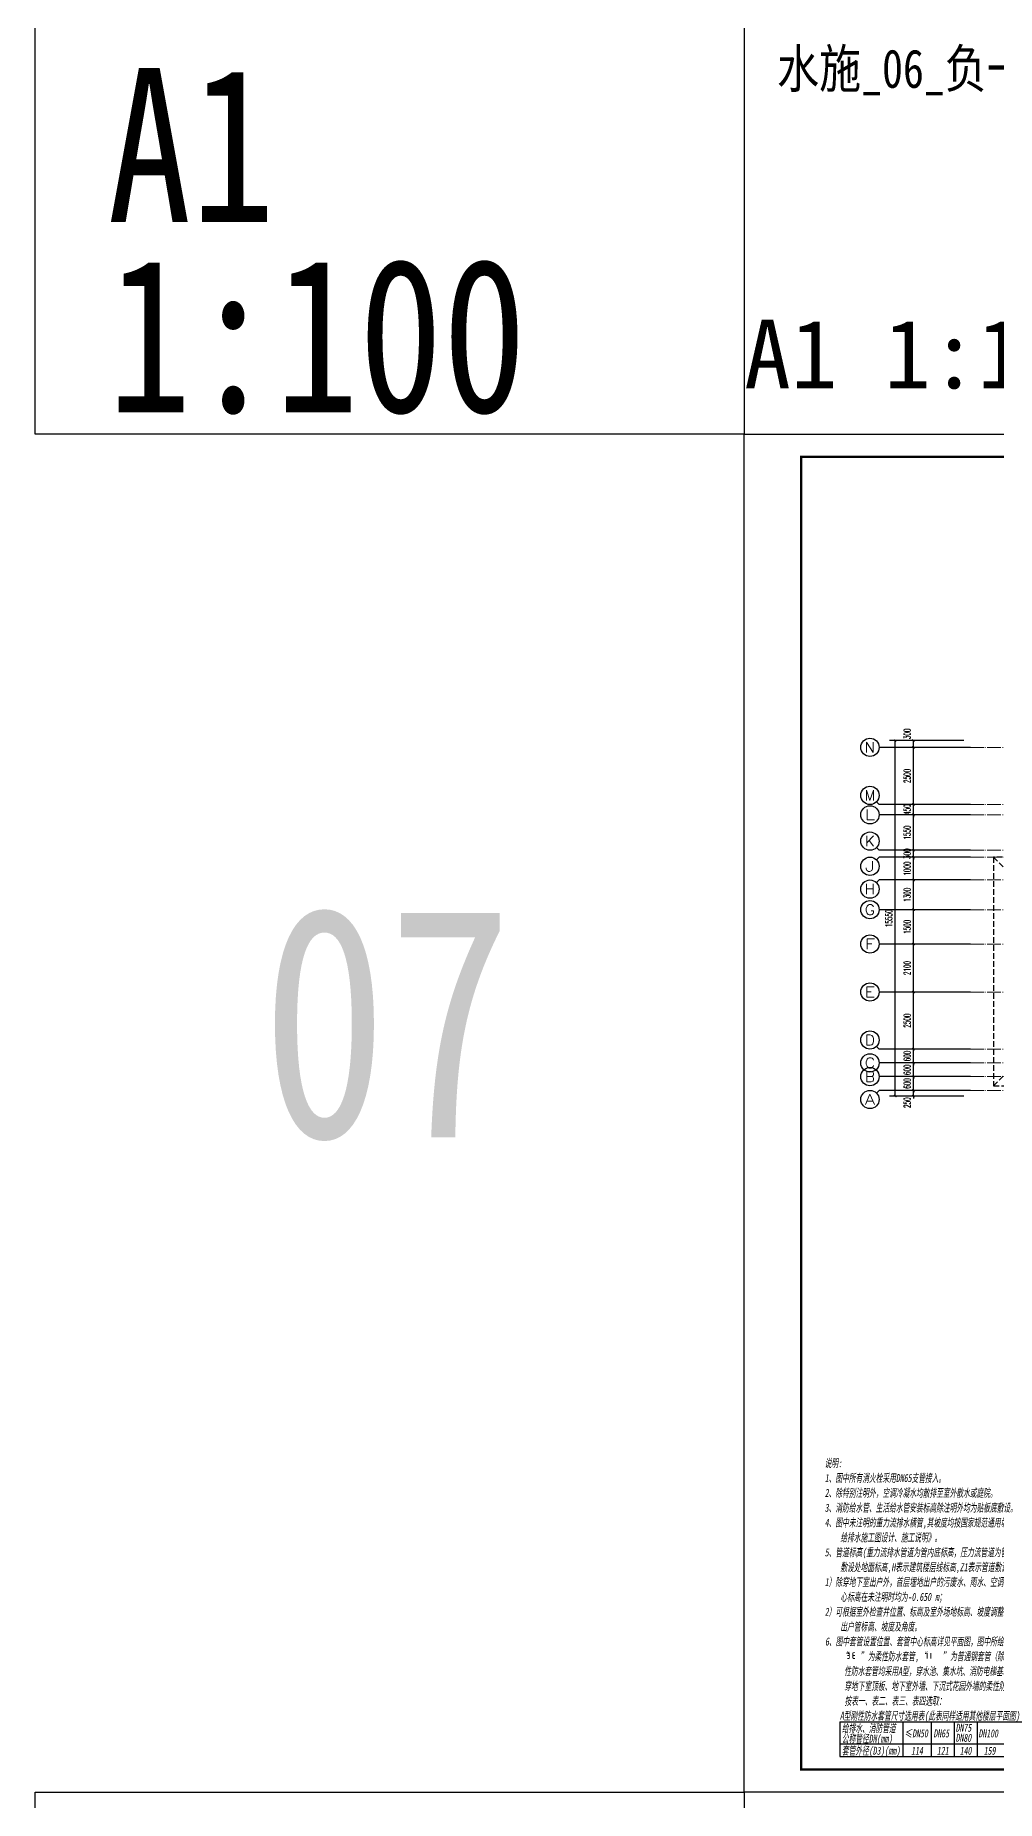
# Model space of a CAD drawing. Extents: x 27938 to 650306, y -92720 to 1524912.
# Drawn here: x 229214 to 271259, y 642090 to 719299 of the extents above; entities that cross this region are included whole.
import ezdxf
from ezdxf.enums import TextEntityAlignment as Align

# ---------------------------------------------------------------- set-up
doc = ezdxf.new("R2010")
doc.units = 0
doc.header["$LTSCALE"] = 1000
doc.header["$MEASUREMENT"] = 0
doc.linetypes.add('DASH', pattern=[0.35, 0.25, -0.1])
doc.linetypes.add('DOTE', pattern=[2.42, 2, -0.2, 0.02, -0.2])
for name, color, linetype in [('-SP', 2, 'XFP'), ('AXIS', 3, 'Continuous'), ('AXIS_TEXT', 4, 'Continuous'), ('text', 7, 'Continuous'), ('卫生间', 6, 'Continuous'), ('图框', 140, 'Continuous'), ('导图字', 7, 'Continuous')]:
    doc.layers.add(name, color=color, linetype=linetype)
doc.layers.add('DOTE', color=19, linetype='DOTE', lineweight=9)
doc.layers.add('yichutu', color=7, linetype='Continuous', true_color=0xffffff, plot=False)
doc.styles.add('_TCH_AXIS', font='COMPLEX', dxfattribs={"bigfont": 'GBCBIG'})
doc.styles.add('_TCH_DIM_T3', font='SIMPLEX.shx', dxfattribs={"width": 0.494118, "bigfont": 'GBCBIG.shx'})
doc.styles.add('_TCH_LABEL', font='simhei.ttf')
doc.styles.add('COMPLEX', font='COMPLEX')
doc.styles.add('ST', font='', dxfattribs={"width": 0.8})
doc.styles.get("Standard").update_dxf_attribs({"font": 'gbenor.shx', "bigfont": 'gbcbig.shx'})
doc.styles.add('黑体', font='simhei.ttf')
doc.styles.get('ST').set_extended_font_data('SimSun')
doc.linetypes.add('XFP', pattern='A,3,-0.2,["XFP",Standard,S=0.25,R=0,X=-0.1,Y=-0.115],-0.6', length=3.8)
doc.dimstyles.new('_TCH_ARCH&&100', dxfattribs={"dimtxt": 297.5, "dimasz": 100, "dimexe": 250, "dimexo": 300, "dimgap": 126.25, "dimtad": 1, "dimdec": 0, "dimzin": 0, "dimdsep": 46, "dimtxsty": '_TCH_DIM_T3', "dimblk": 'ARCHTICK', "dimcen": 0.09, "dimclrt": 4, "dimazin": 2, "dimtfac": 1, "dimtdec": 0, "dimtix": 1, "dimtmove": 2, "dimatfit": 3, "dimfxl": 1, "dimtolj": 1, "dimtzin": 0, "dimarcsym": 0})

# ---------------------------------------------------------------- blocks, each defined once
blk = doc.blocks.new('TK')
at = {"layer": '图框'}
blk.add_lwpolyline([(465375, 548714), (549475, 548714), (549475, 489314), (465375, 489314)], close=True, dxfattribs=at)
blk.add_lwpolyline([(465375, 548714), (549475, 548714), (549475, 489314), (465375, 489314)], close=True, dxfattribs=at)
at = {"layer": '图框', "const_width": 100}
blk.add_lwpolyline([(548475, 490314), (548475, 547714), (467875, 547714), (467875, 490314)], close=True, dxfattribs=at)
blk = doc.blocks.new('GDRDADWDAD')
at = {"layer": 'DOTE', "linetype": 'DOTE', "ltscale": 0.3}
for p, q in [((272117, 690157), (272117, 671157)), ((273917, 690157), (273917, 679557)), ((276917, 690157), (276917, 679557)), ((278717, 690157), (278717, 671157)), ((281917, 690157), (281917, 681057)), ((284417, 690157), (284417, 679557)), ((287217, 690157), (287217, 679557)), ((288317, 690157), (288317, 685657)), ((289717, 690157), (289717, 681057)), ((292917, 690157), (292917, 671157)), ((294717, 690157), (294717, 679557)), ((297717, 690157), (297717, 679557)), ((299517, 690157), (299517, 671157)), ((301317, 690157), (301317, 679557)), ((304317, 690157), (304317, 679557)), ((306117, 690157), (306117, 671157)), ((309317, 690157), (309317, 681057)), ((310717, 690157), (310717, 685657)), ((311817, 690157), (311817, 679557)), ((314617, 690157), (314617, 679557)), ((317117, 690157), (317117, 681057)), ((320317, 690157), (320317, 671157)), ((322117, 690157), (322117, 679557)), ((325117, 690157), (325117, 679557)), ((326917, 690157), (326917, 671157)), ((270117, 688157), (328917, 688157)), ((270117, 685657), (328917, 685657)), ((283617, 685657), (283617, 683657)), ((288017, 685657), (288017, 683657)), ((311017, 685657), (311017, 683657)), ((315417, 685657), (315417, 683657)), ((270117, 685207), (328917, 685207)), ((270117, 683657), (328917, 683657)), ((270117, 683357), (328917, 683357)), ((270117, 682357), (328917, 682357)), ((270117, 681057), (328917, 681057)), ((282617, 681057), (282617, 671157)), ((289017, 681057), (289017, 671157)), ((310017, 681057), (310017, 671157)), ((316417, 681057), (316417, 671157)), ((270117, 679557), (328917, 679557)), ((275617, 679557), (275617, 671157)), ((284567, 679557), (284567, 677457)), ((287067, 679557), (287067, 677457)), ((296017, 679557), (296017, 671157)), ((303017, 679557), (303017, 671157)), ((311967, 679557), (311967, 677457)), ((314467, 679557), (314467, 677457)), ((323417, 679557), (323417, 671157)), ((270117, 677457), (328917, 677457)), ((285817, 677457), (285817, 671157)), ((313217, 677457), (313217, 671157)), ((270117, 674957), (328917, 674957)), ((274817, 674957), (274817, 674357)), ((296817, 674957), (296817, 674357)), ((302217, 674957), (302217, 674357)), ((324217, 674957), (324217, 674357)), ((270117, 674357), (328917, 674357)), ((270117, 673757), (328917, 673757)), ((281917, 673757), (281917, 673157)), ((283417, 673757), (283417, 673157)), ((288217, 673757), (288217, 673157)), ((289717, 673757), (289717, 673157)), ((309317, 673757), (309317, 673157)), ((310817, 673757), (310817, 673157)), ((315617, 673757), (315617, 673157)), ((317117, 673757), (317117, 673157)), ((270117, 673157), (328917, 673157))]:
    blk.add_line(p, q, dxfattribs=at)
blk = doc.blocks.new('HFGHFHF')
at = {"layer": '卫生间', "color": 159, "linetype": 'DASH', "true_color": 0x22346e}
for p, q in [((280917, 689157), (281817, 688257)), ((288417, 688257), (289317, 689157)), ((272917, 684357), (273817, 683457)), ((280917, 684357), (281817, 683457)), ((289317, 684657), (288117, 683757)), ((289817, 683757), (290716, 684657)), ((289817, 683457), (290716, 684357)), ((298716, 684357), (297817, 683457)), ((271117, 683357), (272017, 682457)), ((272917, 683357), (273817, 682457)), ((298717, 683357), (297817, 682457)), ((271117, 673357), (272017, 674257)), ((273767, 673357), (274667, 674257)), ((297867, 673357), (296967, 674257)), ((274667, 673057), (273767, 672157)), ((296967, 673057), (297867, 672157))]:
    blk.add_line(p, q, dxfattribs=at)
for points in [[(282617, 689157), (280917, 689157), (280917, 684657), (280917, 684657), (280917, 684357), (272917, 684357), (272917, 683357), (271117, 683357), (271117, 673357), (273767, 673357), (273767, 672157), (297867, 672157), (297867, 673357), (299517, 673357)], [(289317, 687257), (289317, 689157), (287617, 689157)], [(299517, 683357), (298717, 683357), (298716, 684357), (290716, 684357), (290716, 684657), (289317, 684657), (289317, 685557)]]:
    blk.add_lwpolyline(points, dxfattribs=at)
blk = doc.blocks.new('yct-841-594-84100-59400-100-1000.0')
at = {"layer": 'yichutu', "color": 7, "true_color": 0xffffff}
blk.add_lwpolyline([(0, 0), (0, 59400), (84100, 59400), (84100, 0)], close=True, dxfattribs=at)
at = {"layer": 'yichutu', "color": 7, "true_color": 0xffffff, "style": '_TCH_LABEL'}
blk.add_text('A1 1:100', height=3000, dxfattribs=at).set_placement((0, 61400))
blk = doc.blocks.new('_ArchTick')
at = {"color": 0, "linetype": 'ByBlock', "const_width": 0.4}
blk.add_lwpolyline([(-0.5, -0.5), (0.5, 0.5)], dxfattribs=at)
blk = doc.blocks.new('*D1065')
at = {"layer": 'AXIS', "color": 0, "lineweight": -2}
for p, q in [((267617, 673157), (267617, 673257)), ((269817, 673157), (267367, 673157)), ((269817, 672907), (267367, 672907)), ((267617, 672907), (267617, 673157)), ((267617, 672907), (267617, 672807))]:
    blk.add_line(p, q, dxfattribs=at)
at = {"layer": 'Defpoints', "color": 0}
for p in [(267617, 673157), (270117, 673157), (270117, 672907)]:
    blk.add_point(p, dxfattribs=at)
at = {"layer": 'AXIS', "color": 0, "lineweight": -2, "xscale": 100, "yscale": 100, "zscale": 100}
for p, rotation in [((267617, 673157), 270), ((267617, 672907), 90)]:
    blk.add_blockref('_ArchTick', p, dxfattribs=dict(at, rotation=rotation))
at = {"layer": 'AXIS', "color": 4, "insert": (267342, 672618), "char_height": 297.5, "attachment_point": 5, "rotation": 90, "style": '_TCH_DIM_T3'}
blk.add_mtext('\\A1;250', dxfattribs=at)
blk = doc.blocks.new('*D1066')
at = {"layer": 'AXIS', "color": 0, "lineweight": -2}
for p, q in [((269817, 673757), (267367, 673757)), ((267617, 673757), (267617, 673857)), ((267617, 673157), (267617, 673757)), ((269817, 673157), (267367, 673157)), ((267617, 673157), (267617, 673057))]:
    blk.add_line(p, q, dxfattribs=at)
at = {"layer": 'Defpoints', "color": 0}
for p in [(267617, 673757), (270117, 673757), (270117, 673157)]:
    blk.add_point(p, dxfattribs=at)
at = {"layer": 'AXIS', "color": 0, "lineweight": -2, "xscale": 100, "yscale": 100, "zscale": 100}
for p, rotation in [((267617, 673757), 270), ((267617, 673157), 90)]:
    blk.add_blockref('_ArchTick', p, dxfattribs=dict(at, rotation=rotation))
at = {"layer": 'AXIS', "color": 4, "insert": (267342, 673457), "char_height": 297.5, "attachment_point": 5, "rotation": 90, "style": '_TCH_DIM_T3'}
blk.add_mtext('\\A1;600', dxfattribs=at)
blk = doc.blocks.new('*D1067')
at = {"layer": 'AXIS', "color": 0, "lineweight": -2}
for p, q in [((269817, 674357), (267367, 674357)), ((267617, 674357), (267617, 674457)), ((267617, 673757), (267617, 674357)), ((269817, 673757), (267367, 673757)), ((267617, 673757), (267617, 673657))]:
    blk.add_line(p, q, dxfattribs=at)
at = {"layer": 'Defpoints', "color": 0}
for p in [(267617, 674357), (270117, 674357), (270117, 673757)]:
    blk.add_point(p, dxfattribs=at)
at = {"layer": 'AXIS', "color": 0, "lineweight": -2, "xscale": 100, "yscale": 100, "zscale": 100}
for p, rotation in [((267617, 674357), 270), ((267617, 673757), 90)]:
    blk.add_blockref('_ArchTick', p, dxfattribs=dict(at, rotation=rotation))
at = {"layer": 'AXIS', "color": 4, "insert": (267342, 674057), "char_height": 297.5, "attachment_point": 5, "rotation": 90, "style": '_TCH_DIM_T3'}
blk.add_mtext('\\A1;600', dxfattribs=at)
blk = doc.blocks.new('*D1068')
at = {"layer": 'AXIS', "color": 0, "lineweight": -2}
for p, q in [((269817, 674957), (267367, 674957)), ((267617, 674957), (267617, 675057)), ((267617, 674357), (267617, 674957)), ((269817, 674357), (267367, 674357)), ((267617, 674357), (267617, 674257))]:
    blk.add_line(p, q, dxfattribs=at)
at = {"layer": 'Defpoints', "color": 0}
for p in [(267617, 674957), (270117, 674957), (270117, 674357)]:
    blk.add_point(p, dxfattribs=at)
at = {"layer": 'AXIS', "color": 0, "lineweight": -2, "xscale": 100, "yscale": 100, "zscale": 100}
for p, rotation in [((267617, 674957), 270), ((267617, 674357), 90)]:
    blk.add_blockref('_ArchTick', p, dxfattribs=dict(at, rotation=rotation))
at = {"layer": 'AXIS', "color": 4, "insert": (267342, 674657), "char_height": 297.5, "attachment_point": 5, "rotation": 90, "style": '_TCH_DIM_T3'}
blk.add_mtext('\\A1;600', dxfattribs=at)
blk = doc.blocks.new('*D1069')
at = {"layer": 'AXIS', "color": 0, "lineweight": -2}
for p, q in [((269817, 677457), (267367, 677457)), ((267617, 674957), (267617, 677457)), ((269817, 674957), (267367, 674957))]:
    blk.add_line(p, q, dxfattribs=at)
at = {"layer": 'Defpoints', "color": 0}
for p in [(267617, 677457), (270117, 677457), (270117, 674957)]:
    blk.add_point(p, dxfattribs=at)
at = {"layer": 'AXIS', "color": 0, "lineweight": -2, "xscale": 100, "yscale": 100, "zscale": 100}
for p, rotation in [((267617, 677457), 90), ((267617, 674957), 270)]:
    blk.add_blockref('_ArchTick', p, dxfattribs=dict(at, rotation=rotation))
at = {"layer": 'AXIS', "color": 4, "insert": (267342, 676207), "char_height": 297.5, "attachment_point": 5, "rotation": 90, "style": '_TCH_DIM_T3'}
blk.add_mtext('\\A1;2500', dxfattribs=at)
blk = doc.blocks.new('*D1070')
at = {"layer": 'AXIS', "color": 0, "lineweight": -2}
for p, q in [((269817, 679557), (267367, 679557)), ((267617, 677457), (267617, 679557)), ((269817, 677457), (267367, 677457))]:
    blk.add_line(p, q, dxfattribs=at)
at = {"layer": 'Defpoints', "color": 0}
for p in [(267617, 679557), (270117, 679557), (270117, 677457)]:
    blk.add_point(p, dxfattribs=at)
at = {"layer": 'AXIS', "color": 0, "lineweight": -2, "xscale": 100, "yscale": 100, "zscale": 100}
for p, rotation in [((267617, 679557), 90), ((267617, 677457), 270)]:
    blk.add_blockref('_ArchTick', p, dxfattribs=dict(at, rotation=rotation))
at = {"layer": 'AXIS', "color": 4, "insert": (267342, 678507), "char_height": 297.5, "attachment_point": 5, "rotation": 90, "style": '_TCH_DIM_T3'}
blk.add_mtext('\\A1;2100', dxfattribs=at)
blk = doc.blocks.new('*D1071')
at = {"layer": 'AXIS', "color": 0, "lineweight": -2}
for p, q in [((269817, 681057), (267367, 681057)), ((267617, 679557), (267617, 681057)), ((269817, 679557), (267367, 679557))]:
    blk.add_line(p, q, dxfattribs=at)
at = {"layer": 'Defpoints', "color": 0}
for p in [(267617, 681057), (270117, 681057), (270117, 679557)]:
    blk.add_point(p, dxfattribs=at)
at = {"layer": 'AXIS', "color": 0, "lineweight": -2, "xscale": 100, "yscale": 100, "zscale": 100}
for p, rotation in [((267617, 681057), 90), ((267617, 679557), 270)]:
    blk.add_blockref('_ArchTick', p, dxfattribs=dict(at, rotation=rotation))
at = {"layer": 'AXIS', "color": 4, "insert": (267342, 680307), "char_height": 297.5, "attachment_point": 5, "rotation": 90, "style": '_TCH_DIM_T3'}
blk.add_mtext('\\A1;1500', dxfattribs=at)
blk = doc.blocks.new('*D1072')
at = {"layer": 'AXIS', "color": 0, "lineweight": -2}
for p, q in [((269817, 682357), (267367, 682357)), ((267617, 681057), (267617, 682357)), ((269817, 681057), (267367, 681057))]:
    blk.add_line(p, q, dxfattribs=at)
at = {"layer": 'Defpoints', "color": 0}
for p in [(267617, 682357), (270117, 682357), (270117, 681057)]:
    blk.add_point(p, dxfattribs=at)
at = {"layer": 'AXIS', "color": 0, "lineweight": -2, "xscale": 100, "yscale": 100, "zscale": 100}
for p, rotation in [((267617, 682357), 90), ((267617, 681057), 270)]:
    blk.add_blockref('_ArchTick', p, dxfattribs=dict(at, rotation=rotation))
at = {"layer": 'AXIS', "color": 4, "insert": (267342, 681707), "char_height": 297.5, "attachment_point": 5, "rotation": 90, "style": '_TCH_DIM_T3'}
blk.add_mtext('\\A1;1300', dxfattribs=at)
blk = doc.blocks.new('*D1073')
at = {"layer": 'AXIS', "color": 0, "lineweight": -2}
for p, q in [((269817, 683357), (267367, 683357)), ((267617, 682357), (267617, 683357)), ((269817, 682357), (267367, 682357))]:
    blk.add_line(p, q, dxfattribs=at)
at = {"layer": 'Defpoints', "color": 0}
for p in [(267617, 683357), (270117, 683357), (270117, 682357)]:
    blk.add_point(p, dxfattribs=at)
at = {"layer": 'AXIS', "color": 0, "lineweight": -2, "xscale": 100, "yscale": 100, "zscale": 100}
for p, rotation in [((267617, 683357), 90), ((267617, 682357), 270)]:
    blk.add_blockref('_ArchTick', p, dxfattribs=dict(at, rotation=rotation))
at = {"layer": 'AXIS', "color": 4, "insert": (267342, 682857), "char_height": 297.5, "attachment_point": 5, "rotation": 90, "style": '_TCH_DIM_T3'}
blk.add_mtext('\\A1;1000', dxfattribs=at)
blk = doc.blocks.new('*D1074')
at = {"layer": 'AXIS', "color": 0, "lineweight": -2}
for p, q in [((269817, 683657), (267367, 683657)), ((269817, 683357), (267367, 683357)), ((267617, 683657), (267617, 683757)), ((267617, 683357), (267617, 683657)), ((267617, 683357), (267617, 683257))]:
    blk.add_line(p, q, dxfattribs=at)
at = {"layer": 'Defpoints', "color": 0}
for p in [(267617, 683657), (270117, 683657), (270117, 683357)]:
    blk.add_point(p, dxfattribs=at)
at = {"layer": 'AXIS', "color": 0, "lineweight": -2, "xscale": 100, "yscale": 100, "zscale": 100}
for p, rotation in [((267617, 683657), 270), ((267617, 683357), 90)]:
    blk.add_blockref('_ArchTick', p, dxfattribs=dict(at, rotation=rotation))
at = {"layer": 'AXIS', "color": 4, "insert": (267342, 683507), "char_height": 297.5, "attachment_point": 5, "rotation": 90, "style": '_TCH_DIM_T3'}
blk.add_mtext('\\A1;300', dxfattribs=at)
blk = doc.blocks.new('*D1075')
at = {"layer": 'AXIS', "color": 0, "lineweight": -2}
for p, q in [((269817, 685207), (267367, 685207)), ((267617, 683657), (267617, 685207)), ((269817, 683657), (267367, 683657))]:
    blk.add_line(p, q, dxfattribs=at)
at = {"layer": 'Defpoints', "color": 0}
for p in [(267617, 685207), (270117, 685207), (270117, 683657)]:
    blk.add_point(p, dxfattribs=at)
at = {"layer": 'AXIS', "color": 0, "lineweight": -2, "xscale": 100, "yscale": 100, "zscale": 100}
for p, rotation in [((267617, 685207), 90), ((267617, 683657), 270)]:
    blk.add_blockref('_ArchTick', p, dxfattribs=dict(at, rotation=rotation))
at = {"layer": 'AXIS', "color": 4, "insert": (267342, 684432), "char_height": 297.5, "attachment_point": 5, "rotation": 90, "style": '_TCH_DIM_T3'}
blk.add_mtext('\\A1;1550', dxfattribs=at)
blk = doc.blocks.new('*D1076')
at = {"layer": 'AXIS', "color": 0, "lineweight": -2}
for p, q in [((269817, 685657), (267367, 685657)), ((267617, 685657), (267617, 685757)), ((267617, 685207), (267617, 685657)), ((269817, 685207), (267367, 685207)), ((267617, 685207), (267617, 685107))]:
    blk.add_line(p, q, dxfattribs=at)
at = {"layer": 'Defpoints', "color": 0}
for p in [(267617, 685657), (270117, 685657), (270117, 685207)]:
    blk.add_point(p, dxfattribs=at)
at = {"layer": 'AXIS', "color": 0, "lineweight": -2, "xscale": 100, "yscale": 100, "zscale": 100}
for p, rotation in [((267617, 685657), 270), ((267617, 685207), 90)]:
    blk.add_blockref('_ArchTick', p, dxfattribs=dict(at, rotation=rotation))
at = {"layer": 'AXIS', "color": 4, "insert": (267342, 685432), "char_height": 297.5, "attachment_point": 5, "rotation": 90, "style": '_TCH_DIM_T3'}
blk.add_mtext('\\A1;450', dxfattribs=at)
blk = doc.blocks.new('*D1077')
at = {"layer": 'AXIS', "color": 0, "lineweight": -2}
for p, q in [((269817, 688157), (267367, 688157)), ((267617, 685657), (267617, 688157)), ((269817, 685657), (267367, 685657))]:
    blk.add_line(p, q, dxfattribs=at)
at = {"layer": 'Defpoints', "color": 0}
for p in [(267617, 688157), (270117, 688157), (270117, 685657)]:
    blk.add_point(p, dxfattribs=at)
at = {"layer": 'AXIS', "color": 0, "lineweight": -2, "xscale": 100, "yscale": 100, "zscale": 100}
for p, rotation in [((267617, 688157), 90), ((267617, 685657), 270)]:
    blk.add_blockref('_ArchTick', p, dxfattribs=dict(at, rotation=rotation))
at = {"layer": 'AXIS', "color": 4, "insert": (267342, 686907), "char_height": 297.5, "attachment_point": 5, "rotation": 90, "style": '_TCH_DIM_T3'}
blk.add_mtext('\\A1;2500', dxfattribs=at)
blk = doc.blocks.new('*D1078')
at = {"layer": 'AXIS', "color": 0, "lineweight": -2}
for p, q in [((269817, 688457), (267367, 688457)), ((269817, 688157), (267367, 688157)), ((267617, 688157), (267617, 688457))]:
    blk.add_line(p, q, dxfattribs=at)
at = {"layer": 'Defpoints', "color": 0}
for p in [(267617, 688457), (270117, 688457), (270117, 688157)]:
    blk.add_point(p, dxfattribs=at)
at = {"layer": 'AXIS', "color": 0, "lineweight": -2, "xscale": 100, "yscale": 100, "zscale": 100}
for p, rotation in [((267617, 688457), 90), ((267617, 688157), 270)]:
    blk.add_blockref('_ArchTick', p, dxfattribs=dict(at, rotation=rotation))
at = {"layer": 'AXIS', "color": 4, "insert": (267342, 688746), "char_height": 297.5, "attachment_point": 5, "rotation": 90, "style": '_TCH_DIM_T3'}
blk.add_mtext('\\A1;300', dxfattribs=at)
blk = doc.blocks.new('*D1079')
at = {"layer": 'AXIS', "color": 0, "lineweight": -2}
for p, q in [((269817, 688457), (266567, 688457)), ((266817, 672907), (266817, 688457)), ((269817, 672907), (266567, 672907))]:
    blk.add_line(p, q, dxfattribs=at)
at = {"layer": 'Defpoints', "color": 0}
for p in [(266817, 688457), (270117, 688457), (270117, 672907)]:
    blk.add_point(p, dxfattribs=at)
at = {"layer": 'AXIS', "color": 0, "lineweight": -2, "xscale": 100, "yscale": 100, "zscale": 100}
for p, rotation in [((266817, 688457), 90), ((266817, 672907), 270)]:
    blk.add_blockref('_ArchTick', p, dxfattribs=dict(at, rotation=rotation))
at = {"layer": 'AXIS', "color": 4, "insert": (266542, 680682), "char_height": 297.5, "attachment_point": 5, "rotation": 90, "style": '_TCH_DIM_T3'}
blk.add_mtext('\\A1;15550', dxfattribs=at)
blk = doc.blocks.new('_AXISO')
blk.add_circle((0, 0), 0.5)
at = {"layer": 'AXIS_TEXT', "style": 'COMPLEX', "width": 1.041667}
blk.add_attdef('A', text='', height=0.56, dxfattribs=at).set_placement((-0.25, -0.28), (0.25, -0.28), align=Align.FIT)

msp = doc.modelspace()

# ---------------------------------------------------------------- linework, layer by layer
at = {"layer": '-SP', "color": 0, "linetype": 'ByBlock'}
for p, q in [((264399.9, 645539.2), (274799.9, 645539.2)), ((264399.9, 645539.2), (264399.9, 644019.2)), ((267149.9, 645539.2), (267149.9, 644019.2)), ((268399.9, 645539.2), (268399.9, 644019.2)), ((269399.9, 645539.2), (269399.9, 644019.2)), ((270399.9, 645539.2), (270399.9, 644019.2)), ((264399.9, 644579.2), (274799.9, 644579.2)), ((264399.9, 644019.2), (274799.9, 644019.2))]:
    msp.add_line(p, q, dxfattribs=at)
at = {"layer": '-SP', "color": 0, "const_width": 42}
for points in [[(264815.4, 648564), (264731.4, 648564)], [(264815.4, 648438), (264815.4, 648564)], [(265056.9, 648564), (264972.9, 648564)], [(264972.9, 648438), (264972.9, 648564)], [(268218, 648420.9), (268218, 648546.9)], [(268375.5, 648420.9), (268375.5, 648546.9)], [(264731.4, 648438), (264815.4, 648438)], [(264815.4, 648312), (264731.4, 648312)], [(264815.4, 648438), (264815.4, 648312)], [(264972.9, 648438), (264972.9, 648312)], [(265056.9, 648438), (264972.9, 648438)], [(265056.9, 648312), (264972.9, 648312)], [(268218, 648420.9), (268218, 648294.9)], [(268375.5, 648420.9), (268375.5, 648294.9)]]:
    msp.add_lwpolyline(points, dxfattribs=at)
at = {"layer": 'AXIS'}
for p, q in [((270116.6, 688157.2), (266116.6, 688157.2)), ((265999.4, 685774.3), (266116.6, 685657.2)), ((270116.6, 685657.2), (266116.6, 685657.2)), ((270116.6, 685207.2), (266116.6, 685207.2)), ((265999.4, 683774.3), (266116.6, 683657.2)), ((265999.4, 683240), (266116.6, 683357.2)), ((270116.6, 683657.2), (266116.6, 683657.2)), ((270116.6, 683357.2), (266116.6, 683357.2)), ((265999.4, 682240), (266116.6, 682357.2)), ((270116.6, 682357.2), (266116.6, 682357.2)), ((270116.6, 681057.2), (266116.6, 681057.2)), ((270116.6, 679557.2), (266116.6, 679557.2)), ((270116.6, 677457.2), (266116.6, 677457.2)), ((265999.4, 675074.3), (266116.6, 674957.2)), ((270116.6, 674957.2), (266116.6, 674957.2)), ((270116.6, 674357.2), (266116.6, 674357.2)), ((270116.6, 673757.2), (266116.6, 673757.2)), ((265999.4, 673040), (266116.6, 673157.2)), ((270116.6, 673157.2), (266116.6, 673157.2))]:
    msp.add_line(p, q, dxfattribs=at)
at = {"layer": 'text', "color": 2}
for points in [[(260214.1, 701857), (229214.1, 701857), (229214.1, 719665.3), (260214.1, 719665.3)], [(260214.1, 624648.6), (229214.1, 624648.6), (229214.1, 642457), (260214.1, 642457)]]:
    msp.add_lwpolyline(points, close=True, dxfattribs=at)

# ---------------------------------------------------------------- block references
for name, p in [('TK', (-205160.9, 153143.3)), ('GDRDADWDAD', (0, 0))]:
    msp.add_blockref(name, p)
at = {"color": 8}
msp.add_blockref('HFGHFHF', (0, 0), dxfattribs=at)
at = {"layer": 'AXIS'}
ref = msp.add_blockref('_AXISO', (265716.6, 688157.2), dxfattribs=dict(at, xscale=800, yscale=800, zscale=800))
ref.add_attrib('A', 'N', dxfattribs={"layer": 'AXIS_TEXT', "height": 452.5, "style": '_TCH_AXIS', "width": 1.105263}).set_placement((265490.3, 687930.9), (265942.9, 687930.9), align=Align.FIT)
ref = msp.add_blockref('_AXISO', (265716.6, 686057.2), dxfattribs=dict(at, xscale=800, yscale=800, zscale=800))
ref.add_attrib('A', 'M', dxfattribs={"layer": 'AXIS_TEXT', "height": 452.5, "style": '_TCH_AXIS'}).set_placement((265490.3, 685830.9), (265942.9, 685830.9), align=Align.FIT)
ref = msp.add_blockref('_AXISO', (265716.6, 685207.2), dxfattribs=dict(at, xscale=800, yscale=800, zscale=800))
ref.add_attrib('A', 'L', dxfattribs={"layer": 'AXIS_TEXT', "height": 452.5, "style": '_TCH_AXIS', "width": 1.4}).set_placement((265490.3, 684980.9), (265942.9, 684980.9), align=Align.FIT)
ref = msp.add_blockref('_AXISO', (265716.6, 684057.2), dxfattribs=dict(at, xscale=800, yscale=800, zscale=800))
ref.add_attrib('A', 'K', dxfattribs={"layer": 'AXIS_TEXT', "height": 452.5, "style": '_TCH_AXIS', "width": 1.105263}).set_placement((265490.3, 683830.9), (265942.9, 683830.9), align=Align.FIT)
ref = msp.add_blockref('_AXISO', (265716.6, 682957.2), dxfattribs=dict(at, xscale=800, yscale=800, zscale=800))
ref.add_attrib('A', 'J', dxfattribs={"layer": 'AXIS_TEXT', "height": 452.5, "style": '_TCH_AXIS', "width": 1.909091}).set_placement((265490.3, 682730.9), (265942.9, 682730.9), align=Align.FIT)
ref = msp.add_blockref('_AXISO', (265716.6, 681957.2), dxfattribs=dict(at, xscale=800, yscale=800, zscale=800))
ref.add_attrib('A', 'H', dxfattribs={"layer": 'AXIS_TEXT', "height": 452.5, "style": '_TCH_AXIS', "width": 1.05}).set_placement((265490.3, 681730.9), (265942.9, 681730.9), align=Align.FIT)
ref = msp.add_blockref('_AXISO', (265716.6, 681057.2), dxfattribs=dict(at, xscale=800, yscale=800, zscale=800))
ref.add_attrib('A', 'G', dxfattribs={"layer": 'AXIS_TEXT', "height": 452.5, "style": '_TCH_AXIS', "width": 1.166667}).set_placement((265490.3, 680830.9), (265942.9, 680830.9), align=Align.FIT)
ref = msp.add_blockref('_AXISO', (265716.6, 679557.2), dxfattribs=dict(at, xscale=800, yscale=800, zscale=800))
ref.add_attrib('A', 'F', dxfattribs={"layer": 'AXIS_TEXT', "height": 452.5, "style": '_TCH_AXIS', "width": 1.3125}).set_placement((265490.3, 679330.9), (265942.9, 679330.9), align=Align.FIT)
ref = msp.add_blockref('_AXISO', (265716.6, 677457.2), dxfattribs=dict(at, xscale=800, yscale=800, zscale=800))
ref.add_attrib('A', 'E', dxfattribs={"layer": 'AXIS_TEXT', "height": 452.5, "style": '_TCH_AXIS', "width": 1.3125}).set_placement((265490.3, 677230.9), (265942.9, 677230.9), align=Align.FIT)
ref = msp.add_blockref('_AXISO', (265716.6, 675357.2), dxfattribs=dict(at, xscale=800, yscale=800, zscale=800))
ref.add_attrib('A', 'D', dxfattribs={"layer": 'AXIS_TEXT', "height": 452.5, "style": '_TCH_AXIS', "width": 1.235294}).set_placement((265490.3, 675130.9), (265942.9, 675130.9), align=Align.FIT)
ref = msp.add_blockref('_AXISO', (265716.6, 674357.2), dxfattribs=dict(at, xscale=800, yscale=800, zscale=800))
ref.add_attrib('A', 'C', dxfattribs={"layer": 'AXIS_TEXT', "height": 452.5, "style": '_TCH_AXIS', "width": 1.4}).set_placement((265490.3, 674130.9), (265942.9, 674130.9), align=Align.FIT)
ref = msp.add_blockref('_AXISO', (265716.6, 673757.2), dxfattribs=dict(at, xscale=800, yscale=800, zscale=800))
ref.add_attrib('A', 'B', dxfattribs={"layer": 'AXIS_TEXT', "height": 452.5, "style": '_TCH_AXIS', "width": 1.235294}).set_placement((265490.3, 673530.9), (265942.9, 673530.9), align=Align.FIT)
ref = msp.add_blockref('_AXISO', (265716.6, 672757.2), dxfattribs=dict(at, xscale=800, yscale=800, zscale=800))
ref.add_attrib('A', 'A', dxfattribs={"layer": 'AXIS_TEXT', "height": 452.5, "style": '_TCH_AXIS', "width": 1.166667}).set_placement((265490.3, 672530.9), (265942.9, 672530.9), align=Align.FIT)
at = {"layer": 'yichutu'}
msp.add_blockref('yct-841-594-84100-59400-100-1000.0', (260214.1, 642457), dxfattribs=at)

# ---------------------------------------------------------------- texts
at = {"layer": '-SP', "color": 0, "style": 'ST', "oblique": 9, "width": 0.6}
for s, p in [('说明: ', (263740.5, 656676.8)), ('1、图中所有消火栓采用DN65支管接入。', (263740.5, 656026.8)), ('2、除特别注明外，空调冷凝水均散排至室外散水或庭院。', (263740.5, 655376.8)), ('3、消防给水管、生活给水管安装标高除注明外均为贴板底敷设。', (263740.5, 654726.8)), ('4、图中未注明的重力流排水横管,其坡度均按国家规范通用坡度选取，详见《室内', (263740.5, 654076.8)), ('    给排水施工图设计、施工说明》。', (263740.5, 653426.8)), ('5、管道标高(重力流排水管道为管内底标高，压力流管道为管中心标高，h表示管道', (263740.5, 652776.8)), ('    敷设处地面标高,H表示建筑楼层线标高,Z1表示管道敷设处地面结构板底标高。)：', (263740.5, 652126.8)), ('2）可根据室外检查井位置、标高及室外场地标高、坡度调整污废水、雨水、冷凝水', (263740.5, 650176.8)), ('    出户管标高、坡度及角度。', (263740.5, 649526.8)), ('6、图中套管设置位置、套管中心标高详见平面图，图中所绘“    ”为刚性防水套管，', (263753.3, 648876.8)), ('    “   ”为柔性防水套管,“    ”为普通钢套管（除特别注明外）；除特别注明外刚', (263740.5, 648226.8)), ('     性防水套管均采用A型，穿水池、集水坑、消防电梯基坑的柔性防水套管采用A型，', (263740.5, 647576.8)), ('     穿地下室顶板、地下室外墙、下沉式花园外墙的柔性防水套管采用B型，套管规格', (263740.5, 646926.8)), ('     按表一、表二、表三、表四选取：', (263753.3, 646276.8)), ('A型刚性防水套管尺寸选用表(此表同样适用其他楼层平面图)', (264399.9, 645626.8)), ('给排水、消防管道', (264491.4, 645083.2)), ('公称管径DN(mm)', (264491.4, 644626.7)), ('≤DN50', (267224.2, 644859.2)), ('DN65', (268493.7, 644859.2)), ('DN75', (269463.7, 645105.2)), ('DN80', (269463.7, 644665)), ('DN100', (270463.7, 644859.2)), ('套管外径(D3)(mm)', (264491.4, 644099.2))]:
    msp.add_text(s, height=350, dxfattribs=at).set_placement(p)
at = {"layer": '-SP', "color": 1, "style": 'ST', "oblique": 9, "width": 0.6}
for s, p in [('1）除穿地下室出户外，首层埋地出户的污废水、雨水、空调冷凝水排出管道套管敷设管中', (263740.5, 651476.8)), ('    心标高在未注明时均为-0.650 m；', (263740.5, 650826.8))]:
    msp.add_text(s, height=350, dxfattribs=at).set_placement(p)
at = {"layer": '-SP', "color": 0, "style": 'ST', "oblique": 9, "width": 0.6}
for s, p in [('114', (267774.9, 644099.2)), ('121', (268899.9, 644099.2)), ('140', (269899.9, 644099.2)), ('159', (270949.9, 644099.2))]:
    msp.add_text(s, height=350, dxfattribs=at).set_placement(p, align=Align.CENTER)
at = {"layer": 'text', "color": 2, "style": '黑体', "width": 0.8}
for s, p in [('A1', (232367.4, 711139.7)), ('1:100', (232377.3, 702813.6))]:
    msp.add_text(s, height=6729.45, dxfattribs=at).set_placement(p)
at = {"layer": 'text', "color": 1, "style": '黑体', "width": 0.8}
msp.add_text('07', height=10094.18, dxfattribs=at).set_placement((239112.3, 671103.9))
at = {"layer": '导图字', "color": 1, "style": '黑体', "width": 0.8}
msp.add_text('水施_06_负一层给排水平面图_A1', height=1682.363, dxfattribs=at).set_placement((261657.3, 717001.9))

# ---------------------------------------------------------------- dimensions: what is measured, and where the dimension line sits
at = {"layer": 'AXIS'}
for base, p1, p2, picture, middle in [((267616.6, 688457.3), (270116.6, 688157.2), (270116.6, 688457.3), '*D1078', (267341.6, 688746.3)), ((267616.6, 673157.2), (270116.6, 672907.2), (270116.6, 673157.2), '*D1065', (267341.6, 672618.2))]:
    dim = msp.add_linear_dim(base=base, p1=p1, p2=p2, angle=90, dimstyle='_TCH_ARCH&&100', dxfattribs=at)
    dim.commit()
    dim.dimension.update_dxf_attribs({"geometry": picture, "text_midpoint": middle, "dimtype": 129})
for p1, p2, distance, picture, middle in [((270116.6, 672907.2), (270116.6, 688457.3), 3300, '*D1079', (266541.6, 680682.2)), ((270116.6, 685657.2), (270116.6, 688157.2), 2500, '*D1077', (267341.6, 686907.2)), ((270116.6, 685207.2), (270116.6, 685657.2), 2500, '*D1076', (267341.6, 685432.2)), ((270116.6, 683657.2), (270116.6, 685207.2), 2500, '*D1075', (267341.6, 684432.2)), ((270116.6, 683357.2), (270116.6, 683657.2), 2500, '*D1074', (267341.6, 683507.2)), ((270116.6, 682357.2), (270116.6, 683357.2), 2500, '*D1073', (267341.6, 682857.2)), ((270116.6, 681057.2), (270116.6, 682357.2), 2500, '*D1072', (267341.6, 681707.2)), ((270116.6, 679557.2), (270116.6, 681057.2), 2500, '*D1071', (267341.6, 680307.2)), ((270116.6, 677457.2), (270116.6, 679557.2), 2500, '*D1070', (267341.6, 678507.2)), ((270116.6, 674957.2), (270116.6, 677457.2), 2500, '*D1069', (267341.6, 676207.2)), ((270116.6, 674357.2), (270116.6, 674957.2), 2500, '*D1068', (267341.6, 674657.2)), ((270116.6, 673757.2), (270116.6, 674357.2), 2500, '*D1067', (267341.6, 674057.2)), ((270116.6, 673157.2), (270116.6, 673757.2), 2500, '*D1066', (267341.6, 673457.2))]:
    dim = msp.add_aligned_dim(p1=p1, p2=p2, distance=distance, dimstyle='_TCH_ARCH&&100', dxfattribs=at)
    dim.commit()
    dim.dimension.update_dxf_attribs({"geometry": picture, "text_midpoint": middle})

doc.saveas('drawing.dxf')
